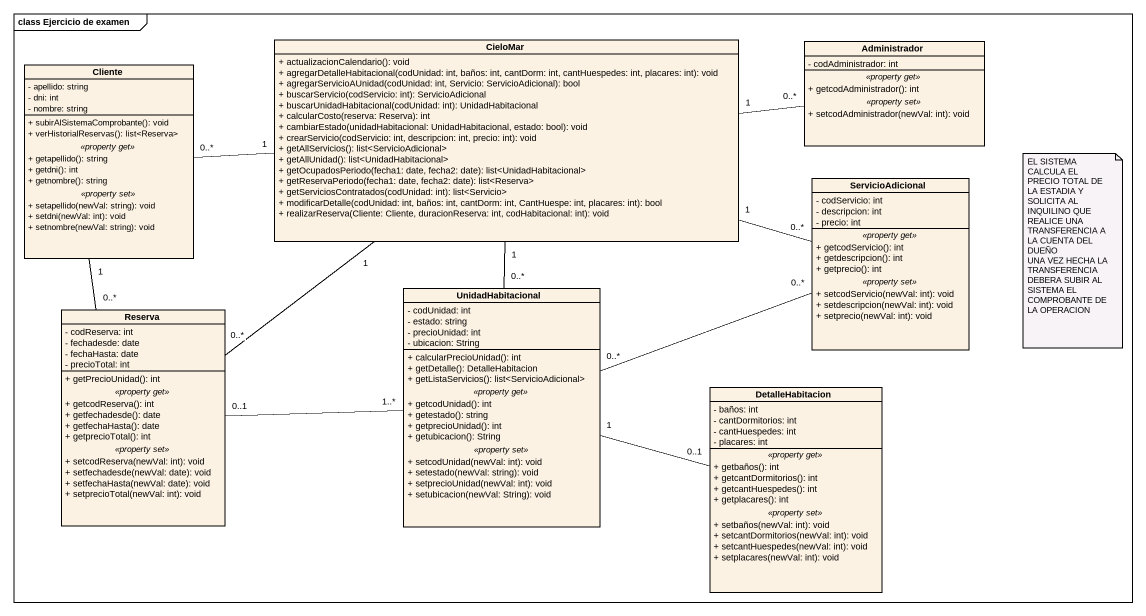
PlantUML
@startuml
mainframe class Ejercicio de examen
hide circle
hide empty members
skinparam classAttributeIconSize 0
class CieloMar {
  + actualizacionCalendario(): void
  + agregarDetalleHabitacional(codUnidad: int, baños: int, cantDorm: int, cantHuespedes: int, placares: int): void
  + agregarServicioAUnidad(codUnidad: int, Servicio: ServicioAdicional): bool
  + buscarServicio(codServicio: int): ServicioAdicional
  + buscarUnidadHabitacional(codUnidad: int): UnidadHabitacional
  + calcularCosto(reserva: Reserva): int
  + cambiarEstado(unidadHabitacional: UnidadHabitacional, estado: bool): void
  + crearServicio(codServicio: int, descripcion: int, precio: int): void
  + getAllServicios(): list<ServicioAdicional>
  + getAllUnidad(): list<UnidadHabitacional>
  + getOcupadosPeriodo(fecha1: date, fecha2: date): list<UnidadHabitacional>
  + getReservaPeriodo(fecha1: date, fecha2: date): list<Reserva>
  + getServiciosContratados(codUnidad: int): list<Servicio>
  + modificarDetalle(codUnidad: int, baños: int, cantDorm: int, CantHuespe: int, placares: int): bool
  + realizarReserva(Cliente: Cliente, duracionReserva: int, codHabitacional: int): void
}
class Administrador {
  - codAdministrador: int
  .. <<property get>> ..
  + getcodAdministrador(): int
  .. <<property set>> ..
  + setcodAdministrador(newVal: int): void
}
class Cliente {
  - apellido: string
  - dni: int
  - nombre: string
  --
  + subirAlSistemaComprobante(): void
  + verHistorialReservas(): list<Reserva>
  .. <<property get>> ..
  + getapellido(): string
  + getdni(): int
  + getnombre(): string
  .. <<property set>> ..
  + setapellido(newVal: string): void
  + setdni(newVal: int): void
  + setnombre(newVal: string): void
}
class ServicioAdicional {
  - codServicio: int
  - descripcion: int
  - precio: int
  .. <<property get>> ..
  + getcodServicio(): int
  + getdescripcion(): int
  + getprecio(): int
  .. <<property set>> ..
  + setcodServicio(newVal: int): void
  + setdescripcion(newVal: int): void
  + setprecio(newVal: int): void
}
class Reserva {
  - codReserva: int
  - fechadesde: date
  - fechaHasta: date
  - precioTotal: int
  --
  + getPrecioUnidad(): int
  .. <<property get>> ..
  + getcodReserva(): int
  + getfechadesde(): date
  + getfechaHasta(): date
  + getprecioTotal(): int
  .. <<property set>> ..
  + setcodReserva(newVal: int): void
  + setfechadesde(newVal: date): void
  + setfechaHasta(newVal: date): void
  + setprecioTotal(newVal: int): void
}
class UnidadHabitacional {
  - codUnidad: int
  - estado: string
  - precioUnidad: int
  - ubicacion: String
  --
  + calcularPrecioUnidad(): int
  + getDetalle(): DetalleHabitacion
  + getListaServicios(): list<ServicioAdicional>
  .. <<property get>> ..
  + getcodUnidad(): int
  + getestado(): string
  + getprecioUnidad(): int
  + getubicacion(): String
  .. <<property set>> ..
  + setcodUnidad(newVal: int): void
  + setestado(newVal: string): void
  + setprecioUnidad(newVal: int): void
  + setubicacion(newVal: String): void
}
class DetalleHabitacion {
  - baños: int
  - cantDormitorios: int
  - cantHuespedes: int
  - placares: int
  .. <<property get>> ..
  + getbaños(): int
  + getcantDormitorios(): int
  + getcantHuespedes(): int
  + getplacares(): int
  .. <<property set>> ..
  + setbaños(newVal: int): void
  + setcantDormitorios(newVal: int): void
  + setcantHuespedes(newVal: int): void
  + setplacares(newVal: int): void
}
CieloMar "1" -right- "0..*" Administrador
CieloMar "1" -right- "0..*" ServicioAdicional
CieloMar "1" -- "0..*" Reserva
CieloMar "1" -- "0..*" UnidadHabitacional
Cliente "0..*" -right- "1" CieloMar
Cliente "1" -- "0..*" Reserva
ServicioAdicional "0..*" -left- "0..*" UnidadHabitacional
Reserva "0..1" -right- "1..*" UnidadHabitacional
UnidadHabitacional "1" -right- "0..1" DetalleHabitacion
note as N1
  EL SISTEMA CALCULA EL PRECIO TOTAL DE LA ESTADIA Y SOLICITA AL INQUILINO QUE REALICE UNA TRANSFERENCIA A LA CUENTA DEL DUEÑO
  UNA VEZ HECHA LA TRANSFERENCIA DEBERA SUBIR AL SISTEMA EL COMPROBANTE DE LA OPERACION
end note
@enduml
